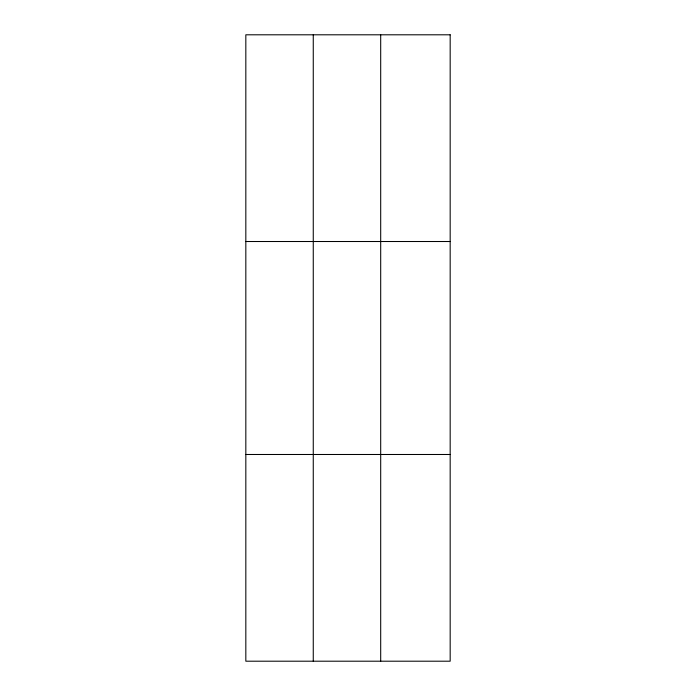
<?xml version="1.0" encoding="UTF-8"?>
<svg xmlns="http://www.w3.org/2000/svg" width="696" height="696" viewBox="0 0 696 696"><rect width="100%" height="100%" fill="white"/><g stroke="black" fill="none" stroke-linecap="round" stroke-linejoin="round"><path stroke-width="1.04" d="M313.261 661.2L313.261 34.8M380.695 661.2L380.695 34.8M245.827 241.512L450.173 241.512M245.827 454.488L450.173 454.488M450.173 34.8L450.173 661.2L245.827 661.2L245.827 34.8L450.173 34.8"/></g></svg>
